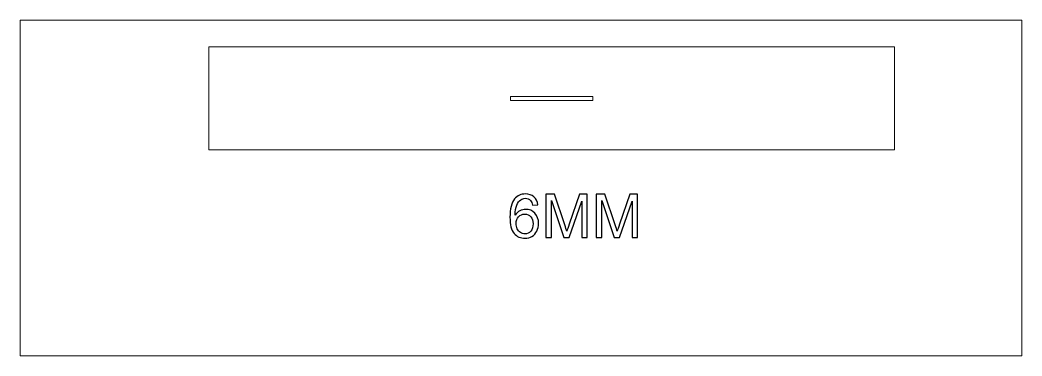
# Model space of a CAD drawing. Header units: millimetres. Extents: x -554 to 718, y -617 to 347.
# Drawn here: x -470 to 260, y -617 to -372 of the extents above; entities that cross this region are included whole.
import ezdxf

# ---------------------------------------------------------------- set-up
doc = ezdxf.new("R2010")
doc.units = ezdxf.units.MM
doc.header["$MEASUREMENT"] = 0
doc.layers.add('Layer 1', color=7, linetype='Continuous')

msp = doc.modelspace()

# ---------------------------------------------------------------- linework, layer by layer
at = {"layer": 'Layer 1', "color": 114, "lineweight": 18}
msp.add_lwpolyline([(-470.2031, -616.9313), (260.4703, -616.9313), (260.4703, -372.2447), (-470.2031, -372.2447), (-470.2031, -616.9313)], close=True, dxfattribs=at)
at = {"layer": 'Layer 1', "color": 230, "lineweight": 18}
for points in [[(-332.5716, -391.8194), (-332.5716, -391.8194), (167.4284, -391.8194), (167.4284, -391.8194), (167.4284, -391.8194), (167.4284, -391.8194), (167.4284, -466.8194), (167.4284, -466.8194), (167.4284, -466.8194), (167.4284, -466.8194), (-332.5716, -466.8194), (-332.5716, -466.8194), (-332.5716, -466.8194), (-332.5716, -466.8194), (-332.5716, -391.8194), (-332.5716, -391.8194)], [(-112.5716, -427.8194), (-112.5716, -427.8194), (-52.5716, -427.8194), (-52.5716, -427.8194), (-52.5716, -427.8194), (-52.5716, -427.8194), (-52.5716, -430.8194), (-52.5716, -430.8194), (-52.5716, -430.8194), (-52.5716, -430.8194), (-112.5716, -430.8194), (-112.5716, -430.8194), (-112.5716, -430.8194), (-112.5716, -430.8194), (-112.5716, -427.8194), (-112.5716, -427.8194)]]:
    msp.add_open_spline(points, degree=3, knots=[0, 0, 0, 0, 0.2, 0.2, 0.2, 0.2, 0.4, 0.4, 0.4, 0.4, 0.6, 0.6, 0.6, 0.6, 1, 1, 1, 1], dxfattribs=at)
at = {"layer": 'Layer 1', "color": 230}
for points, knots in [([(-92.5744, -506.7827), (-92.5744, -506.7827), (-96.4156, -507.0918), (-96.4156, -507.0918), (-96.4156, -507.0918), (-96.7614, -505.5686), (-97.2545, -504.4574), (-97.8947, -503.7657), (-97.8947, -503.7657), (-98.9469, -502.6546), (-100.2494, -502.1027), (-101.7947, -502.1027), (-101.7947, -502.1027), (-103.0383, -502.1027), (-104.1421, -502.4485), (-105.0914, -503.1402), (-105.0914, -503.1402), (-106.3129, -504.0306), (-107.2695, -505.3257), (-107.9833, -507.0329), (-107.9833, -507.0329), (-108.6897, -508.7475), (-109.0576, -511.1832), (-109.0871, -514.34), (-109.0871, -514.34), (-108.1525, -512.9198), (-107.0046, -511.8602), (-105.6506, -511.1758), (-105.6506, -511.1758), (-104.2966, -510.4841), (-102.8838, -510.1383), (-101.3973, -510.1383), (-101.3973, -510.1383), (-98.8071, -510.1383), (-96.5995, -511.0949), (-94.7746, -513.0007), (-94.7746, -513.0007), (-92.957, -514.9066), (-92.0446, -517.3644), (-92.0446, -520.3888), (-92.0446, -520.3888), (-92.0446, -522.3756), (-92.4714, -524.2152), (-93.325, -525.9224), (-93.325, -525.9224), (-94.1859, -527.6296), (-95.3559, -528.9321), (-96.8571, -529.8372), (-96.8571, -529.8372), (-98.3509, -530.7423), (-100.0507, -531.1985), (-101.9492, -531.1985), (-101.9492, -531.1985), (-105.1797, -531.1985), (-107.8214, -530.0064), (-109.8671, -527.6296), (-109.8671, -527.6296), (-111.9054, -525.2528), (-112.9282, -521.3307), (-112.9282, -515.8706), (-112.9282, -515.8706), (-112.9282, -509.763), (-111.795, -505.3184), (-109.5359, -502.5442), (-109.5359, -502.5442), (-107.5638, -500.1306), (-104.9074, -498.9238), (-101.5592, -498.9238), (-101.5592, -498.9238), (-99.072, -498.9238), (-97.0263, -499.6228), (-95.4369, -501.0136), (-95.4369, -501.0136), (-93.8474, -502.4044), (-92.8908, -504.325), (-92.5744, -506.7827)], [0, 0, 0, 0, 0.05, 0.05, 0.05, 0.05, 0.1, 0.1, 0.1, 0.1, 0.15, 0.15, 0.15, 0.15, 0.2, 0.2, 0.2, 0.2, 0.25, 0.25, 0.25, 0.25, 0.3, 0.3, 0.3, 0.3, 0.35, 0.35, 0.35, 0.35, 0.4, 0.4, 0.4, 0.4, 0.45, 0.45, 0.45, 0.45, 0.5, 0.5, 0.5, 0.5, 0.55, 0.55, 0.55, 0.55, 0.6, 0.6, 0.6, 0.6, 0.65, 0.65, 0.65, 0.65, 0.7, 0.7, 0.7, 0.7, 0.75, 0.75, 0.75, 0.75, 0.8, 0.8, 0.8, 0.8, 0.85, 0.85, 0.85, 0.85, 0.9, 0.9, 0.9, 0.9, 1, 1, 1, 1]), ([(-86.739, -530.6687), (-86.739, -530.6687), (-86.739, -499.0562), (-86.739, -499.0562), (-86.739, -499.0562), (-86.739, -499.0562), (-80.4695, -499.0562), (-80.4695, -499.0562), (-80.4695, -499.0562), (-80.4695, -499.0562), (-72.9932, -521.4337), (-72.9932, -521.4337), (-72.9932, -521.4337), (-72.3015, -523.5162), (-71.8011, -525.0762), (-71.4847, -526.1137), (-71.4847, -526.1137), (-71.1241, -524.9658), (-70.5575, -523.2733), (-69.7922, -521.0437), (-69.7922, -521.0437), (-69.7922, -521.0437), (-62.1834, -499.0562), (-62.1834, -499.0562), (-62.1834, -499.0562), (-62.1834, -499.0562), (-56.5836, -499.0562), (-56.5836, -499.0562), (-56.5836, -499.0562), (-56.5836, -499.0562), (-56.5836, -530.6687), (-56.5836, -530.6687), (-56.5836, -530.6687), (-56.5836, -530.6687), (-60.6013, -530.6687), (-60.6013, -530.6687), (-60.6013, -530.6687), (-60.6013, -530.6687), (-60.6013, -504.222), (-60.6013, -504.222), (-60.6013, -504.222), (-60.6013, -504.222), (-69.829, -530.6687), (-69.829, -530.6687), (-69.829, -530.6687), (-69.829, -530.6687), (-73.5966, -530.6687), (-73.5966, -530.6687), (-73.5966, -530.6687), (-73.5966, -530.6687), (-82.7213, -503.7363), (-82.7213, -503.7363), (-82.7213, -503.7363), (-82.7213, -503.7363), (-82.7213, -530.6687), (-82.7213, -530.6687), (-82.7213, -530.6687), (-82.7213, -530.6687), (-86.739, -530.6687), (-86.739, -530.6687)], [0, 0, 0, 0, 0.0625, 0.0625, 0.0625, 0.0625, 0.125, 0.125, 0.125, 0.125, 0.1875, 0.1875, 0.1875, 0.1875, 0.25, 0.25, 0.25, 0.25, 0.3125, 0.3125, 0.3125, 0.3125, 0.375, 0.375, 0.375, 0.375, 0.4375, 0.4375, 0.4375, 0.4375, 0.5, 0.5, 0.5, 0.5, 0.5625, 0.5625, 0.5625, 0.5625, 0.625, 0.625, 0.625, 0.625, 0.6875, 0.6875, 0.6875, 0.6875, 0.75, 0.75, 0.75, 0.75, 0.8125, 0.8125, 0.8125, 0.8125, 0.875, 0.875, 0.875, 0.875, 1, 1, 1, 1]), ([(-49.9608, -530.6687), (-49.9608, -530.6687), (-49.9608, -499.0562), (-49.9608, -499.0562), (-49.9608, -499.0562), (-49.9608, -499.0562), (-43.6913, -499.0562), (-43.6913, -499.0562), (-43.6913, -499.0562), (-43.6913, -499.0562), (-36.215, -521.4337), (-36.215, -521.4337), (-36.215, -521.4337), (-35.5233, -523.5162), (-35.0229, -525.0762), (-34.7065, -526.1137), (-34.7065, -526.1137), (-34.3459, -524.9658), (-33.7793, -523.2733), (-33.014, -521.0437), (-33.014, -521.0437), (-33.014, -521.0437), (-25.4052, -499.0562), (-25.4052, -499.0562), (-25.4052, -499.0562), (-25.4052, -499.0562), (-19.8054, -499.0562), (-19.8054, -499.0562), (-19.8054, -499.0562), (-19.8054, -499.0562), (-19.8054, -530.6687), (-19.8054, -530.6687), (-19.8054, -530.6687), (-19.8054, -530.6687), (-23.8231, -530.6687), (-23.8231, -530.6687), (-23.8231, -530.6687), (-23.8231, -530.6687), (-23.8231, -504.222), (-23.8231, -504.222), (-23.8231, -504.222), (-23.8231, -504.222), (-33.0508, -530.6687), (-33.0508, -530.6687), (-33.0508, -530.6687), (-33.0508, -530.6687), (-36.8184, -530.6687), (-36.8184, -530.6687), (-36.8184, -530.6687), (-36.8184, -530.6687), (-45.9431, -503.7363), (-45.9431, -503.7363), (-45.9431, -503.7363), (-45.9431, -503.7363), (-45.9431, -530.6687), (-45.9431, -530.6687), (-45.9431, -530.6687), (-45.9431, -530.6687), (-49.9608, -530.6687), (-49.9608, -530.6687)], [0, 0, 0, 0, 0.0625, 0.0625, 0.0625, 0.0625, 0.125, 0.125, 0.125, 0.125, 0.1875, 0.1875, 0.1875, 0.1875, 0.25, 0.25, 0.25, 0.25, 0.3125, 0.3125, 0.3125, 0.3125, 0.375, 0.375, 0.375, 0.375, 0.4375, 0.4375, 0.4375, 0.4375, 0.5, 0.5, 0.5, 0.5, 0.5625, 0.5625, 0.5625, 0.5625, 0.625, 0.625, 0.625, 0.625, 0.6875, 0.6875, 0.6875, 0.6875, 0.75, 0.75, 0.75, 0.75, 0.8125, 0.8125, 0.8125, 0.8125, 0.875, 0.875, 0.875, 0.875, 1, 1, 1, 1]), ([(-108.4689, -520.4256), (-108.4689, -521.7648), (-108.182, -523.0452), (-107.6153, -524.2667), (-107.6153, -524.2667), (-107.0487, -525.4883), (-106.254, -526.4154), (-105.2459, -527.0556), (-105.2459, -527.0556), (-104.2304, -527.6958), (-103.156, -528.0196), (-102.0155, -528.0196), (-102.0155, -528.0196), (-100.3598, -528.0196), (-98.9469, -527.3573), (-97.7769, -526.0328), (-97.7769, -526.0328), (-96.6069, -524.7082), (-96.0182, -522.9128), (-96.0182, -520.639), (-96.0182, -520.639), (-96.0182, -518.4535), (-96.5995, -516.7315), (-97.7548, -515.4732), (-97.7548, -515.4732), (-98.9101, -514.2149), (-100.3819, -513.5821), (-102.17, -513.5821), (-102.17, -513.5821), (-103.9213, -513.5821), (-105.4151, -514.2149), (-106.6367, -515.4732), (-106.6367, -515.4732), (-107.8582, -516.7315), (-108.4689, -518.3799), (-108.4689, -520.4256)], [0, 0, 0, 0, 0.1, 0.1, 0.1, 0.1, 0.2, 0.2, 0.2, 0.2, 0.3, 0.3, 0.3, 0.3, 0.4, 0.4, 0.4, 0.4, 0.5, 0.5, 0.5, 0.5, 0.6, 0.6, 0.6, 0.6, 0.7, 0.7, 0.7, 0.7, 0.8, 0.8, 0.8, 0.8, 1, 1, 1, 1])]:
    msp.add_open_spline(points, degree=3, knots=knots, dxfattribs=at)

doc.saveas('drawing.dxf')
